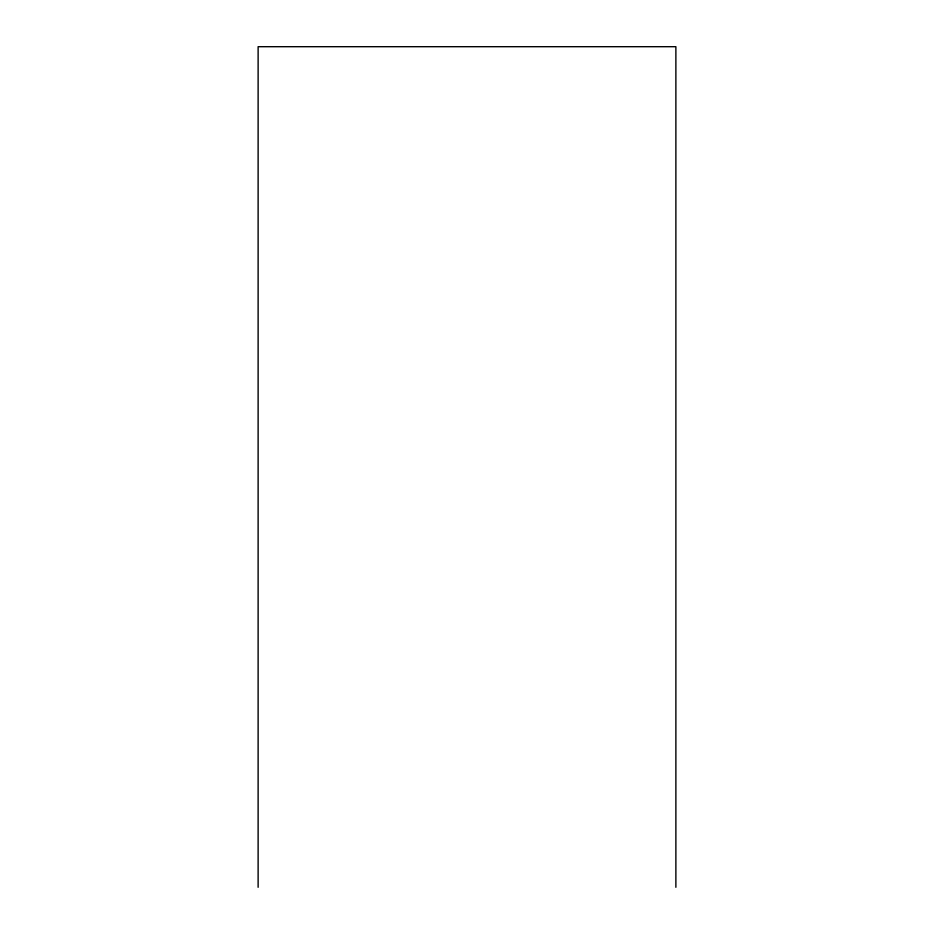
<?xml version="1.0" encoding="UTF-8"?>
<svg xmlns="http://www.w3.org/2000/svg" width="934" height="934" viewBox="0 0 934 934"><rect width="100%" height="100%" fill="white"/><g stroke="black" fill="none" stroke-linecap="round" stroke-linejoin="round"><path stroke-width="1.4" d="M675.877 887.3L675.877 46.7L258.123 46.7L258.123 887.3"/></g></svg>
